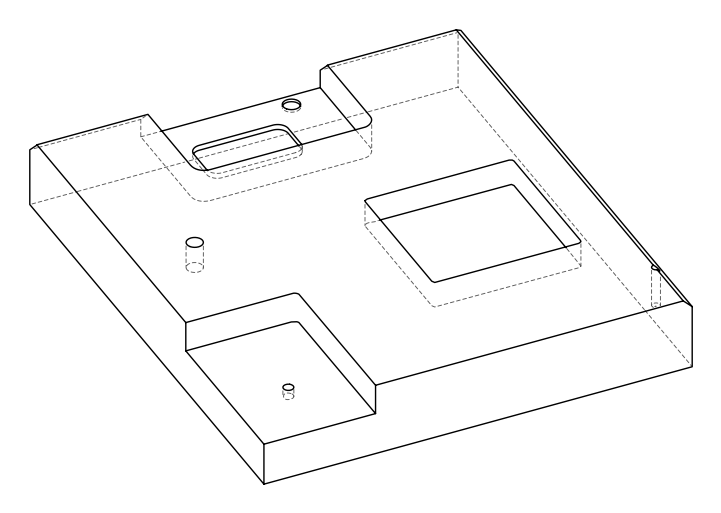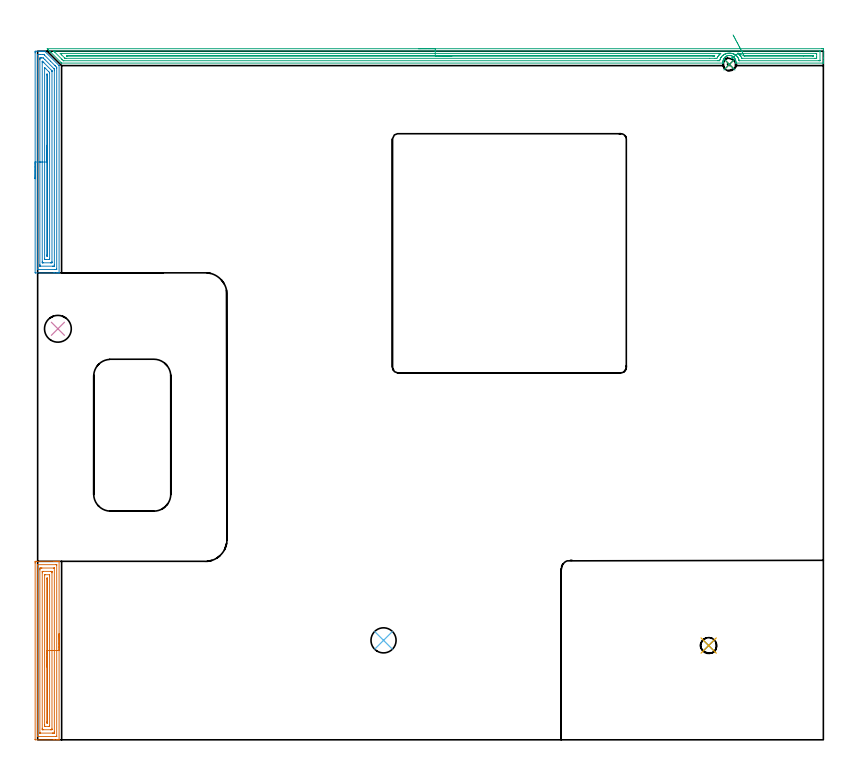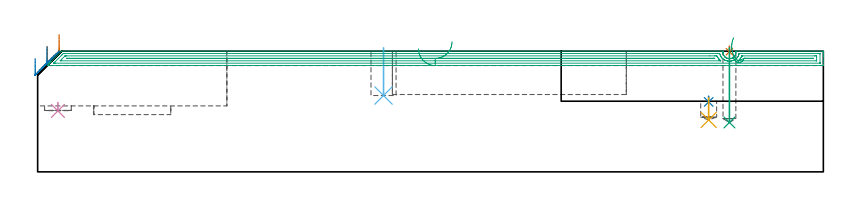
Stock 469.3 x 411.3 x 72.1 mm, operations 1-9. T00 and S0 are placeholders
(PLAN: 13 operations, 9 tool changes, 288 min)
(1 SPOT_DRILL | STEP1POCKET | NXT0321_9005460120000 | 0.03 min | 1 mm3)
(2 SPOT_DRILL_1 | STEP1POCKET_2 | NXT0321_9005460120000 | 0.03 min | 3255 mm3)
(3 DRILL_BLIND_HOLE_INTO_CENTER | STEP1POCKET | UGT0301_196 | 0.18 min | 1890 mm3)
(4 INDEXABLE_INSERT_DRILL_BLIND_HOLE_FROM_SOLID | STEP1POCKET_1 | NXT0302_003 | 0.03 min | 7122 mm3)
(5 DRILL_BLIND_HOLE_INTO_CENTER_1 | STEP1POCKET_2 | NXT0301_066 | 0.06 min | 754 mm3)
(6 INDEXABLE_INSERT_DRILL_BLIND_HOLE_FROM_SOLID_1 | STEP1POCKET_3 | UGT0302_001 | 0.12 min | 4670 mm3)
(7 AREA_MILL | FG_CHAMFER_SURFACE | UGT0205_001 | 5.29 min | 11621 mm3)
(8 AREA_MILL_1 | FG_CHAMFER_SURFACE_1 | UGT0205_001 | 6.4 min | 14263 mm3)
(9 AREA_MILL_2 | FG_CHAMFER_SURFACE_2 | UGT0205_001 | 14.88 min | 16879 mm3)
(10 MILL_CORNER_NOTCH_RECTANGULAR | CORNER_NOTCH_RECTANGULAR | NXT0201_013 | Follow Part, ap 2.5, ae 75% | 64.64 min | 498453 mm3)
(11 MILL_RECTANGULAR_POCKET | POCKET_RECTANGULAR_STRAIGHT | UGT0201_094 | Follow Part, ap 5, ae 75% | 6.07 min | 154843 mm3)
(12 MILL_RECTANGULAR_POCKET_1 | POCKET_RECTANGULAR_STRAIGHT_1 | NXT0201_008 | Follow Part, ap 1.5, ae 75% | 160.28 min | 516612 mm3)
(13 MILL_SLOT | SLOT_PARTIAL_RECTANGULAR | UGT0201_094 | Follow Part, ap 5, ae 75% | 29.99 min | 492776 mm3)
(TOOL NXT0321_9005460120000 | NC Spot Drill, 142deg, 12mm, Carbide, Uncoated | D12 PA142 FL30 Z2)
(TOOL UGT0301_196 | Twist Drill 7.7 mm | D7.7 PA118 FL73 Z2)
(TOOL NXT0302_003 | Index. Insert Drill 16mm [880-D1600L20-05] | D16 PA176 FL80 Z2)
(TOOL NXT0301_066 | Carbide Drill 9.5mm [860.1-0950-029A1-MM 2214] | D9.5 PA140 FL47 Z2)
(TOOL UGT0302_001 | Indexable Insert Drill 15mm | D15 PA180 FL50 Z2)
(TOOL UGT0205_001 | Chamfer Mill 20 x 3 x 45 deg. | D20 FL50 Z2)
(TOOL NXT0201_013 | ENDMILL 10mm | D10 FL30 Z4)
(TOOL UGT0201_094 | End mill 20 mm | D20 FL38 Z4)
(TOOL NXT0201_008 | ENDMILL 6mm [2P460-0600-NA 1630] | D6 FL26 Z6)
(OP 1 SPOT_DRILL)
G17 G21 G94 G90
T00 M6
G54
G17 G0 G90 X413.2 Y403.4 S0 M3
G43 Z82.1 H0
G94 G81 G98 Z71.769 F250. R75.1
G80
M5
M2
(OP 2 SPOT_DRILL_1)
G17 G21 G94 G90
T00 M6
G54
G17 G0 G90 X400.8 Y56.3 S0 M3
G43 Z82.1 H0
G94 G81 G98 Z41.791 F250. R45.2
G80
M5
M2
(OP 3 DRILL_BLIND_HOLE_INTO_CENTER)
G17 G21 G94 G90
T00 M6
G54
G17 G0 G90 X413.2 Y403.4 S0 M3
G43 Z82.1 H0
G94 G81 G98 Z29.5 F250. R74.1
G80
M5
M2
(OP 4 INDEXABLE_INSERT_DRILL_BLIND_HOLE_FROM_SOLID)
G17 G21 G94 G90
T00 M6
G54
G17 G0 G90 X12.1 Y245.5 S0 M3
G43 Z82.1 H1
G94 G81 G98 Z36.4 F250. R41.4
G80
M5
M2
(OP 5 DRILL_BLIND_HOLE_INTO_CENTER_1)
G17 G21 G94 G90
T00 M6
G54
G17 G0 G90 X400.8 Y56.3 S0 M3
G43 Z82.1 H1
G94 G81 G98 Z31. F250. R44.2
G80
M5
M2
(OP 6 INDEXABLE_INSERT_DRILL_BLIND_HOLE_FROM_SOLID_1)
G17 G21 G94 G90
T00 M6
G54
G17 G0 G90 X206.6 Y59.4 S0 M3
G43 Z82.1 H0
G94 G81 G98 Z45.6 F250. R74.1
G80
M5
M2
(OP 7 AREA_MILL)
G17 G21 G94 G90
T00 M6
G54
G17 G0 G90 X12.8 Y63.3 S1061 M3
G43 Z82.1 H0
G94 G1 Y63.262 Z81.228 F250.
Y63.148 Z80.363
Y62.959 Z79.512
Y62.697 Z78.68
Y62.363 Z77.874
Y61.96 Z77.1
Y61.492 Z76.364
Y60.96 Z75.672
Y60.371 Z75.029
Y59.728 Z74.44
Y59.036 Z73.908
Y58.3 Z73.44
Y57.526 Z73.037
Y56.72 Z72.703
Y55.888 Z72.441
Y55.037 Z72.252
Y54.172 Z72.138
Y53.3 Z72.1
Y0.167
X12.797 Y0.01 Z72.088
X12.777 Y0.008 Z72.068
X12.42 Y0. Z71.72
X12.067 Z71.366
X11.406 Z70.701
X10.19 Z69.487
X9.635 Z68.929
X-1.27 Y0.001 Z58.027
X-1.492 Y0.01 Z57.806
X-1.499 Y0.232 Z57.799
Y0.262
X-1.5 Y105.607 Z57.8
X-1.499 Y105.987 Z57.801
X-1.494 Y106.494 Z57.803
X-1.492 Y106.591 Z57.806
X-0.991 Y106.596 Z58.306
X-0.384 Y106.6 Z58.914
X9.635 Z68.929
X10.19 Z69.487
X10.52 Z69.817
X11.076 Z70.372
X11.406 Z70.701
X12.067 Z71.366
X12.421 Z71.72
X12.777 Y106.593 Z72.068
X12.797 Y106.59 Z72.088
X12.8 Y106.433 Z72.1
Y53.3
X11.386 Z70.686
X11.385 Y2.181 Z70.685
X11.384 Y2.072 Z70.684
X11.381 Y2.019 Z70.681
X11.38 Y2.013 Z70.68
X11.364 Y2.009 Z70.664
X11.312 Y2.005 Z70.612
X10.916 Y2.001 Z70.216
X0.289 Y2. Z59.589
X0.044 Y2.004 Z59.344
X-0.064 Y2.008 Z59.236
X-0.079 Y2.011 Z59.221
X-0.081 Y2.027 Z59.219
X-0.084 Y2.076 Z59.216
X-0.085 Y2.177 Z59.215
X-0.086 Y2.379 Z59.214
X-0.085 Y104.419 Z59.215
X-0.084 Y104.528 Z59.216
X-0.081 Y104.581 Z59.219
X-0.08 Y104.587 Z59.22
X-0.064 Y104.591 Z59.236
X-0.012 Y104.595 Z59.288
X0.384 Y104.6 Z59.684
X11.011 Z70.311
X11.256 Y104.596 Z70.556
X11.363 Y104.592 Z70.663
X11.379 Y104.589 Z70.679
X11.381 Y104.573 Z70.681
X11.384 Y104.524 Z70.684
X11.385 Y104.423 Z70.685
X11.386 Y104.221 Z70.686
Y53.3
X9.971 Z69.271
Y5.078
X9.97 Y4.74 Z69.27
X9.966 Y4.185 Z69.266
X9.965 Y4.025 Z69.265
X9.81 Y4.008 Z69.11
X9.635 Y4.004 Z68.935
X8.933 Y4. Z68.233
X8.749 Z68.049
X1.665 Y4.001 Z60.965
X1.482 Y4.005 Z60.782
X1.36 Y4.01 Z60.66
X1.334 Y4.016 Z60.634
X1.333 Y4.032 Z60.633
X1.331 Y4.072 Z60.631
X1.329 Y4.185 Z60.629
Y101.522
X1.33 Y101.86 Z60.63
X1.334 Y102.415 Z60.634
X1.336 Y102.575 Z60.636
X1.49 Y102.592 Z60.79
X1.665 Y102.596 Z60.965
X2.367 Y102.6 Z61.667
X2.551 Z61.851
X9.635 Y102.599 Z68.935
X9.818 Y102.595 Z69.118
X9.94 Y102.59 Z69.24
X9.966 Y102.584 Z69.266
X9.967 Y102.568 Z69.267
X9.969 Y102.528 Z69.269
X9.971 Y102.415 Z69.271
Y53.3
X8.557 Z67.857
Y6.864
X8.555 Y6.167 Z67.855
X8.553 Y6.065 Z67.853
X8.551 Y6.013 Z67.851
X8.506 Y6.01 Z67.806
X8.292 Y6.005 Z67.592
X7.864 Y6. Z67.164
X7.835 Z67.135
X3.407 Z62.707
X3. Y6.004 Z62.3
X2.796 Y6.008 Z62.096
X2.751 Y6.01 Z62.051
X2.749 Y6.044 Z62.049
X2.746 Y6.105 Z62.046
X2.743 Y6.67 Z62.043
Y6.864
Y99.736
X2.745 Y100.433 Z62.045
X2.747 Y100.535 Z62.047
X2.749 Y100.587 Z62.049
X2.794 Y100.59 Z62.094
X3.008 Y100.595 Z62.308
X3.436 Y100.6 Z62.736
X3.465 Z62.765
X7.893 Z67.193
X8.3 Y100.596 Z67.6
X8.504 Y100.592 Z67.804
X8.548 Y100.59 Z67.848
X8.551 Y100.556 Z67.851
X8.554 Y100.495 Z67.854
X8.557 Y99.93 Z67.857
Y99.736
Y53.3
X7.143 Z66.443
X7.142 Y8.485 Z66.442
X7.14 Y8.318 Z66.44
X7.132 Y8.01 Z66.432
X6.978 Y8.005 Z66.278
X6.736 Y8.001 Z66.036
X4.322 Z63.622
X4.23 Y8.002 Z63.53
X4.174 Y8.006 Z63.474
X4.164 Y8.009 Z63.464
X4.161 Y8.057 Z63.461
X4.159 Y8.151 Z63.459
X4.157 Y8.816 Z63.457
X4.158 Y98.115 Z63.458
X4.16 Y98.282 Z63.46
X4.168 Y98.59 Z63.468
X4.322 Y98.595 Z63.622
X4.564 Y98.599 Z63.864
X6.978 Z66.278
X7.07 Y98.598 Z66.37
X7.126 Y98.594 Z66.426
X7.136 Y98.591 Z66.436
X7.139 Y98.543 Z66.439
X7.141 Y98.449 Z66.441
X7.143 Y98.116 Z66.443
Y97.95
Y53.3
X5.729 Z65.029
Y10.803
X5.727 Y10.436 Z65.027
X5.724 Y10.137 Z65.024
X5.722 Y10.032 Z65.022
X5.632 Y10.008 Z64.932
X5.584 Y10.01 Z64.884
X5.578 Y10.062 Z64.878
X5.573 Y10.436 Z64.873
X5.572 Y10.595 Z64.872
Y96.164
X5.574 Y96.323 Z64.874
X5.578 Y96.515 Z64.878
X5.582 Y96.59 Z64.882
X5.665 Y96.595 Z64.965
X5.716 Y96.59 Z65.016
X5.722 Y96.538 Z65.022
X5.726 Y96.164 Z65.026
X5.728 Y95.797 Z65.028
X5.729 Y53.3 Z65.029
Y52.428 Z65.067
Y51.564 Z65.181
Y50.712 Z65.37
Y49.88 Z65.632
Y49.074 Z65.966
Y48.3 Z66.369
Y47.564 Z66.837
Y46.872 Z67.368
Y46.229 Z67.958
Y45.64 Z68.601
Y45.108 Z69.293
Y44.64 Z70.029
Y44.237 Z70.803
Y43.903 Z71.609
Y43.641 Z72.441
Y43.452 Z73.292
Y43.338 Z74.157
Y43.3 Z75.029
G0 Z82.1
M5
M2
(OP 8 AREA_MILL_1)
G17 G21 G94 G90
T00 M6
G54
G17 G0 G90 X-1.5 Y335.1 S1061 M3
G43 Z82.1 H0
Z67.8
G94 G1 Y335.138 Z66.928 F250.
Y335.252 Z66.064
Y335.441 Z65.212
Y335.703 Z64.38
Y336.037 Z63.574
Y336.44 Z62.8
Y336.908 Z62.064
Y337.44 Z61.372
Y338.029 Z60.729
Y338.672 Z60.14
Y339.364 Z59.609
Y340.1 Z59.14
Y340.874 Z58.737
Y341.68 Z58.403
Y342.512 Z58.141
Y343.364 Z57.952
Y344.228 Z57.838
Y345.1 Z57.8
Y410.315
X-1.499 Y410.695 Z57.801
X-1.494 Y411.201 Z57.803
X-1.491 Y411.292 Z57.805
X-0.991 Y411.3 Z58.304
X0.78 Z60.074
X1.349 Z60.646
X1.665 Z60.961
X2.235 Z61.531
X2.551 Z61.846
X3.182 Z62.482
X3.879 Z63.178
X4.007 Y411.299 Z63.306
X4.21 Y411.29 Z63.505
X4.322 Y411.179 Z63.62
X4.36 Y411.141 Z63.658
X12.734 Y402.767 Z72.032
X12.785 Y402.713 Z72.084
X12.793 Y402.695 Z72.092
X12.8 Y402.663 Z72.1
Y279.059
X12.797 Y278.91 Z72.088
X12.778 Y278.907 Z72.069
X12.437 Y278.9 Z71.737
X12.038 Z71.337
X11.406 Z70.701
X10.205 Z69.502
X9.635 Z68.929
X-1.217 Z58.08
X-1.277 Y278.901 Z58.02
X-1.492 Y278.91 Z57.806
X-1.499 Y279.125 Z57.799
X-1.5 Y345.1 Z57.8
X-0.086 Z59.214
Y408.91
X-0.084 Y409.128 Z59.216
X-0.081 Y409.236 Z59.219
X-0.079 Y409.282 Z59.221
X0.006 Y409.29 Z59.306
X0.395 Y409.298 Z59.695
X0.78 Y409.299 Z60.08
X1.278 Y409.3 Z60.578
X3.049 Z62.349
X3.436 Y409.299 Z62.736
X3.565 Y409.298 Z62.865
X3.668 Y409.294 Z62.968
X3.735 Y409.29 Z63.035
X3.783 Y409.255 Z63.083
X4.139 Y408.91 Z63.439
X7.71 Y405.34 Z67.01
X10.388 Y402.663 Z69.688
X10.52 Y402.53 Z69.82
X11.273 Y401.77 Z70.573
X11.379 Y401.656 Z70.679
X11.381 Y401.552 Z70.681
X11.384 Y401.334 Z70.684
X11.386 Y400.898 Z70.686
Y281.29
X11.384 Y281.072 Z70.684
X11.381 Y280.964 Z70.681
X11.379 Y280.918 Z70.679
X11.294 Y280.91 Z70.594
X10.905 Y280.902 Z70.205
X10.52 Y280.901 Z69.82
X10.022 Y280.9 Z69.322
X0.281 Z59.581
X0.043 Y280.903 Z59.343
X-0.058 Y280.907 Z59.242
X-0.075 Y280.909 Z59.225
X-0.079 Y280.921 Z59.221
X-0.082 Y280.969 Z59.218
X-0.084 Y281.069 Z59.216
X-0.086 Y281.27 Z59.214
Y345.1
X1.328 Z60.628
X1.329 Y406.232 Z60.629
X1.33 Y406.571 Z60.63
X1.334 Y407.125 Z60.634
X1.336 Y407.285 Z60.636
X1.496 Y407.295 Z60.796
X1.665 Y407.298 Z60.965
X2.377 Y407.299 Z61.677
X2.551 Y407.298 Z61.851
X3.272 Y407.29 Z62.572
X3.436 Y407.158 Z62.736
X3.474 Y407.125 Z62.774
X4.322 Y406.279 Z63.622
X9.722 Y400.878 Z69.022
X9.811 Y400.784 Z69.111
X9.965 Y400.618 Z69.265
X9.967 Y400.543 Z69.267
X9.97 Y399.985 Z69.27
X9.971 Y399.646 Z69.271
Y283.968
X9.97 Y283.629 Z69.27
X9.966 Y283.075 Z69.266
X9.964 Y282.915 Z69.264
X9.804 Y282.905 Z69.104
X9.635 Y282.902 Z68.935
X8.923 Y282.9 Z68.223
X1.665 Y282.901 Z60.965
X1.491 Y282.903 Z60.791
X1.376 Y282.907 Z60.676
X1.338 Y282.91 Z60.638
X1.335 Y282.924 Z60.635
X1.332 Y282.962 Z60.632
X1.33 Y283.075 Z60.63
X1.329 Y283.414 Z60.629
X1.328 Y283.968 Z60.628
Y345.1
X2.743 Z62.043
Y404.448
X2.747 Y405.142 Z62.047
X2.75 Y405.245 Z62.05
X2.755 Y405.29 Z62.055
X2.801 Z62.101
X2.859 Y405.28 Z62.159
X2.997 Y405.148 Z62.297
X3.172 Y404.977 Z62.472
X3.436 Y404.715 Z62.736
X3.704 Y404.448 Z63.004
X8.164 Y399.985 Z67.464
X8.47 Y399.671 Z67.77
X8.551 Y399.587 Z67.851
X8.553 Y399.548 Z67.853
X8.555 Y399.461 Z67.855
X8.557 Y399.287 Z67.857
Y399.093
Y285.752
X8.553 Y285.058 Z67.853
X8.55 Y284.955 Z67.85
X8.545 Y284.91 Z67.845
X8.498 Y284.908 Z67.798
X8.287 Y284.904 Z67.587
X7.864 Y284.9 Z67.164
X7.824 Z67.124
X3.396 Z62.696
X3.002 Y284.904 Z62.302
X2.805 Y284.908 Z62.105
X2.759 Y284.91 Z62.059
X2.75 Y284.936 Z62.05
X2.748 Y284.997 Z62.048
X2.743 Y285.558 Z62.043
Y345.1
X4.157 Z63.457
X4.158 Y401.043 Z63.458
X4.159 Y401.21 Z63.459
X4.164 Y401.523 Z63.464
X4.322 Y401.371 Z63.622
X4.823 Y400.878 Z64.123
X6.609 Y399.093 Z65.909
X6.978 Y398.72 Z66.278
X7.105 Y398.588 Z66.405
X7.134 Y398.556 Z66.434
X7.138 Y398.477 Z66.438
X7.141 Y398.366 Z66.441
X7.142 Y398.2 Z66.442
X7.143 Y398.034 Z66.443
Y287.537
X7.142 Y287.373 Z66.442
X7.138 Y287.205 Z66.438
X7.13 Y286.91 Z66.43
X6.978 Y286.906 Z66.278
X6.724 Y286.901 Z66.024
X4.954 Y286.9 Z64.254
X4.322 Y286.901 Z63.622
X4.231 Y286.903 Z63.531
X4.177 Y286.907 Z63.477
X4.167 Y286.909 Z63.467
X4.164 Y286.945 Z63.464
X4.161 Y287.039 Z63.461
X4.158 Y287.371 Z63.458
X4.157 Y287.537 Z63.457
Y345.1
X5.571 Z64.871
X5.572 Y397.308 Z64.872
X5.574 Y397.467 Z64.874
X5.577 Y397.546 Z64.877
X5.583 Y397.657 Z64.883
X5.646 Y397.595 Z64.946
X5.716 Y397.524 Z65.016
X5.724 Y397.387 Z65.024
X5.726 Y397.308 Z65.026
X5.728 Y396.941 Z65.028
X5.729 Y396.782 Z65.029
Y289.689
X5.727 Y289.322 Z65.027
X5.724 Y289.032 Z65.024
X5.722 Y288.923 Z65.022
X5.619 Y288.907 Z64.919
X5.583 Y288.91 Z64.883
X5.578 Y288.948 Z64.878
X5.573 Y289.322 Z64.873
X5.572 Y289.481 Z64.872
X5.571 Y345.1 Z64.871
Y345.972 Z64.909
Y346.836 Z65.023
Y347.688 Z65.212
Y348.52 Z65.474
Y349.326 Z65.808
Y350.1 Z66.211
Y350.836 Z66.68
Y351.528 Z67.211
Y352.171 Z67.8
Y352.76 Z68.443
Y353.292 Z69.135
Y353.76 Z69.871
Y354.163 Z70.645
Y354.497 Z71.451
Y354.759 Z72.283
Y354.948 Z73.135
Y355.062 Z74.
Y355.1 Z74.871
G0 Z82.1
M5
M2
(OP 9 AREA_MILL_2)
G17 G21 G94 G90
T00 M6
G54
G17 G0 G90 X227.5 Y412.8 S1061 M3
G43 Z82.1 H0
Z73.5
G94 G1 X227.538 Z72.628 F250.
X227.652 Z71.764
X227.841 Z70.912
X228.103 Z70.08
X228.437 Z69.274
X228.84 Z68.5
X229.308 Z67.764
X229.84 Z67.072
X230.429 Z66.429
X231.072 Z65.84
X231.764 Z65.308
X232.5 Z64.84
X233.274 Z64.437
X234.08 Z64.103
X234.912 Z63.841
X235.764 Z63.652
X236.628 Z63.538
X237.5 Z63.5
X468.299
X468.669 Y412.799 Z63.501
X469.036 Y412.797 Z63.502
X469.29 Y412.793 Z63.505
X469.3 Y412.438 Z63.86
Y407.187 Z69.107
Y405.797 Z70.499
Y405.437 Z70.858
Y404.497 Z71.802
X469.297 Y404.346 Z71.946
X469.29 Y404.202 Z72.089
X469.116 Y404.2 Z72.1
X417.248
X417.003 Y404.204 Z72.09
X417.006 Y404.315 Z71.98
X417.01 Y404.393 Z71.902
X417.021 Y404.562 Z71.733
X417.035 Y404.763 Z71.533
X417.031 Y404.988 Z71.309
X417.026 Y405.211 Z71.086
X416.994 Y405.437 Z70.859
X416.962 Y405.661 Z70.635
X416.941 Y405.738 Z70.559
X416.844 Y406.106 Z70.193
X416.728 Y406.435 Z69.864
X416.583 Y406.722 Z69.577
X416.417 Y407. Z69.299
X416.354 Y407.083 Z69.216
X416.275 Y407.187 Z69.11
X416.143 Y407.363 Z68.935
X415.91 Y407.62 Z68.68
X415.834 Y407.702 Z68.596
X415.758 Y407.771 Z68.526
X415.727 Y407.8 Z68.497
X415.615 Y407.892 Z68.404
X415.373 Y408.062 Z68.236
X415.286 Y408.124 Z68.175
X414.94 Y408.326 Z67.971
X414.723 Y408.43 Z67.869
X414.5 Y408.514 Z67.785
X414.119 Y408.624 Z67.673
X414.046 Y408.645 Z67.652
X413.838 Y408.68 Z67.62
X413.601 Y408.719 Z67.581
X413.469 Y408.725 Z67.575
X413.391 Y408.728 Z67.57
X413.224 Y408.733 Z67.554
X413.17 Y408.737
X413.152 Y408.738
X413.118 Y408.735 Z67.555
X412.866 Y408.72 Z67.58
X412.703 Y408.708 Z67.592
X412.33 Y408.635 Z67.663
X412.258 Y408.622 Z67.678
X411.803 Y408.478 Z67.821
X411.752 Y408.457 Z67.842
X411.581 Y408.388 Z67.911
X411.364 Y408.279 Z68.019
X411.069 Y408.095 Z68.204
X410.791 Y407.894 Z68.406
X410.655 Y407.771 Z68.525
X410.541 Y407.672 Z68.627
X410.47 Y407.609 Z68.69
X410.215 Y407.314 Z68.986
X409.984 Y407. Z69.3
X409.843 Y406.75 Z69.55
X409.762 Y406.605 Z69.694
X409.577 Y406.196 Z70.104
X409.559 Y406.14 Z70.159
X409.549 Y406.106 Z70.194
X409.441 Y405.673 Z70.622
X409.438 Y405.661 Z70.635
X409.406 Y405.437 Z70.858
X409.374 Y405.211 Z71.086
X409.365 Y404.79 Z71.51
Y404.765 Z71.535
X409.384 Y404.499 Z71.801
X409.394 Y404.357 Z71.936
X409.397 Y404.315 Z71.978
X409.402 Y404.203 Z72.089
X409.2 Y404.2 Z72.1
X14.379
X14.305 Y404.204 Z72.09
X14.26 Y404.242 Z72.054
X13.961 Y404.538 Z71.761
X7.944 Y410.555 Z65.743
X7.81 Y410.688 Z65.608
X7.672 Y410.827 Z65.471
X7.516 Y410.983 Z65.315
X7.372 Y411.125 Z65.17
X7.225 Y411.274 Z65.024
X7.087 Y411.411 Z64.886
X6.935 Y411.563 Z64.732
X6.778 Y411.721 Z64.577
X6.659 Y411.84 Z64.458
X6.497 Y412. Z64.294
X6.331 Y412.168 Z64.13
X6.231 Y412.268 Z64.03
X5.884 Y412.615 Z63.683
X5.801 Y412.697 Z63.599
X5.709 Y412.789 Z63.503
X5.789 Y412.796 Z63.501
X5.835 Y412.799
X237.5 Y412.8 Z63.5
Y411.386 Z64.914
X467.062 Y411.385 Z64.915
X467.239 Y411.382 Z64.918
X467.281 Y411.379 Z64.921
X467.291 Y411.376 Z64.924
X467.294 Y411.363 Z64.937
X467.297 Y411.328 Z64.972
X467.3 Y411.153 Z65.147
Y405.902 Z70.398
X467.297 Y405.765 Z70.535
X467.293 Y405.656 Z70.644
X467.29 Y405.625 Z70.675
X467.279 Y405.621 Z70.679
X467.237 Y405.619 Z70.681
X466.881 Y405.615 Z70.685
X466.7 Y405.614 Z70.686
X419.303 Y405.615 Z70.685
X419.07 Y405.617 Z70.683
X419.012 Y405.619 Z70.681
X418.99 Y405.621 Z70.679
X418.983 Y405.644 Z70.656
X418.967 Y405.708 Z70.592
X418.9 Y406.009 Z70.291
X418.814 Y406.312 Z69.988
X418.76 Y406.487 Z69.813
X418.59 Y406.943 Z69.357
X418.461 Y407.187 Z69.113
X418.309 Y407.463 Z68.837
X417.871 Y408.062 Z68.238
X417.696 Y408.261 Z68.039
X417.358 Y408.61 Z67.69
X417.178 Y408.767 Z67.533
X416.955 Y408.938 Z67.362
X416.801 Y409.046 Z67.254
X416.463 Y409.269 Z67.031
X416.064 Y409.489 Z66.811
X415.907 Y409.564 Z66.736
X415.734 Y409.642 Z66.658
X415.277 Y409.813 Z66.487
X415.013 Y409.893 Z66.407
X414.897 Y409.926 Z66.374
X414.647 Y409.988 Z66.312
X414.452 Y410.024 Z66.276
X414.119 Y410.079 Z66.221
X413.806 Y410.119 Z66.181
X413.224 Y410.148 Z66.152
X412.892 Y410.138 Z66.162
X412.33 Y410.091 Z66.209
X412.089 Y410.048 Z66.252
X411.791 Y409.991 Z66.309
X411.436 Y409.904 Z66.396
X411.362 Y409.884 Z66.416
X411.132 Y409.813 Z66.487
X410.701 Y409.657 Z66.643
X410.634 Y409.631 Z66.669
X410.541 Y409.588 Z66.712
X410.102 Y409.368 Z66.932
X409.647 Y409.083 Z67.217
X409.561 Y409.022 Z67.278
X409.449 Y408.938 Z67.362
X409.071 Y408.626 Z67.674
X408.753 Y408.322 Z67.978
X408.63 Y408.183 Z68.117
X408.529 Y408.062 Z68.238
X408.244 Y407.685 Z68.615
X408.122 Y407.498 Z68.802
X407.939 Y407.187 Z69.113
X407.911 Y407.136 Z69.164
X407.859 Y407.036 Z69.264
X407.641 Y406.525 Z69.775
X407.579 Y406.312 Z69.988
X407.402 Y405.621 Z70.679
X407.321 Y405.619 Z70.681
X406.964 Y405.616 Z70.684
X406.783 Y405.615 Z70.685
X406.07 Y405.614 Z70.686
X15.63 Y405.615 Z70.685
X15.452 Y405.616 Z70.684
X15.364 Y405.619 Z70.681
X15.345 Y405.621 Z70.679
X15.324 Y405.637 Z70.663
X15.274 Y405.679 Z70.621
X14.637 Y406.312 Z69.988
X14.379 Y406.57 Z69.73
X10.263 Y410.688 Z65.612
X9.908 Y411.045 Z65.255
X9.634 Y411.328 Z64.972
X9.594 Y411.379 Z64.921
X9.688 Y411.381 Z64.919
X9.908 Y411.384 Z64.916
X10.089 Y411.385 Z64.915
X10.802 Y411.386 Z64.914
X237.5
Y409.972 Z66.328
X406.964 Y409.971 Z66.329
X407.698 Y409.97 Z66.33
X407.859 Y409.968 Z66.332
X408.002 Y409.965 Z66.335
X407.862 Y409.813 Z66.487
X407.86 Y409.811 Z66.489
X407.39 Y409.397 Z66.903
X406.964 Y408.975 Z67.325
X406.947 Y408.955 Z67.345
X406.932 Y408.938 Z67.362
X406.56 Y408.458 Z67.842
X406.288 Y408.062 Z68.238
X406.207 Y407.928 Z68.372
X406.07 Y407.689 Z68.611
X405.757 Y407.05 Z69.25
X405.5 Y407.035 Z69.265
X405.336 Y407.031 Z69.269
X405.176 Y407.03 Z69.27
X404.444 Y407.028 Z69.272
X401.419
X17.062 Y407.029 Z69.271
X16.9 Y407.03 Z69.27
X16.575 Y407.034 Z69.266
X16.373 Y407.038 Z69.262
X16.321 Y407.086 Z69.214
X16.213 Y407.187 Z69.113
X14.379 Y409.02 Z67.28
X13.591 Y409.813 Z66.487
X13.485 Y409.925 Z66.375
X13.465 Y409.965 Z66.335
X14.379 Y409.971 Z66.329
X237.5 Y409.972 Z66.328
Y408.557 Z67.743
X404.282 Y408.556 Z67.744
X404.34 Y408.555 Z67.745
X404.377 Y408.551 Z67.749
X404.388 Y408.548 Z67.752
X404.384 Y408.537 Z67.763
X404.367 Y408.501 Z67.799
X404.346 Y408.468 Z67.832
X404.333 Y408.451 Z67.849
X404.282 Y408.449 Z67.851
X403.891 Y408.445 Z67.855
X403.505 Y408.443 Z67.857
X403.387
X17.956
X17.564 Y408.446 Z67.854
X17.452 Y408.45 Z67.85
X17.407 Y408.454 Z67.846
X17.356 Y408.504 Z67.796
X17.314 Y408.546 Z67.754
X17.393 Y408.552 Z67.748
X17.453 Y408.555 Z67.745
X17.839 Y408.557 Z67.743
X17.956
X237.5
X238.372 Z67.781
X239.236 Z67.895
X240.088 Z68.083
X240.92 Z68.346
X241.726 Z68.68
X242.5 Z69.082
X243.236 Z69.551
X243.928 Z70.082
X244.571 Z70.672
X245.16 Z71.315
X245.692 Z72.007
X246.16 Z72.743
X246.563 Z73.516
X246.897 Z74.322
X247.159 Z75.154
X247.348 Z76.006
X247.462 Z76.871
X247.5 Z77.743
G0 Z82.1
X415.717 Y407.937
Z80.077
G1 X415.383 Y407.68 Z79.313
X415.103 Y407.465 Z78.516
X414.879 Y407.292 Z77.69
X414.713 Y407.164 Z76.843
X414.607 Y407.082 Z75.982
X414.56 Y407.046 Z75.111
X414.573 Y407.056 Z74.239
X414.647 Y407.113 Z73.372
X414.78 Y407.216 Z72.515
X414.972 Y407.363 Z71.677
X415.22 Y407.555 Z70.863
X415.525 Y407.789 Z70.08
X415.882 Y408.064 Z69.333
X416.289 Y408.378 Z68.628
X416.744 Y408.728 Z67.971
X417.242 Y409.112 Z67.366
X417.78 Y409.526 Z66.819
X418.353 Y409.968 Z66.332
X418.355 Y409.969 Z66.331
X418.373 Y409.97 Z66.33
X418.428 Y409.971 Z66.329
X418.59 Y409.972 Z66.328
X464.93 Y409.971 Z66.329
X465.092 Y409.969 Z66.331
X465.254 Y409.966 Z66.334
X465.29 Y409.964 Z66.336
X465.294 Y409.934 Z66.366
X465.297 Y409.88 Z66.42
X465.299 Y409.813 Z66.487
X465.3 Y409.609 Z66.691
Y407.859 Z68.441
X465.296 Y407.187 Z69.113
X465.293 Y407.086 Z69.214
X465.29 Y407.041 Z69.259
X465.248 Y407.035 Z69.265
X465.092 Y407.033 Z69.267
X464.36 Y407.029 Z69.271
X464.198
X421.11
X420.785 Y407.031 Z69.269
X420.693 Y407.033 Z69.267
X420.642 Y407.036 Z69.264
X420.636 Y407.045 Z69.255
X420.611 Y407.095 Z69.205
X420.568 Y407.187 Z69.113
X420.378 Y407.602 Z68.698
X420.112 Y408.062 Z68.238
X419.852 Y408.428 Z67.872
X419.682 Y408.665 Z67.635
X419.484 Y408.916 Z67.384
X419.465 Y408.938 Z67.362
X419.303 Y409.115 Z67.185
X419.043 Y409.372 Z66.928
X418.785 Y409.622 Z66.678
X418.59 Y409.779 Z66.521
X418.47 Y409.872 Z66.428
X418.356 Y409.964 Z66.336
X418.353 Y409.968 Z66.332
X422.013 Y408.549 Z67.751
X422.051 Y408.551 Z67.749
X422.167 Y408.554 Z67.746
X422.556 Y408.557 Z67.743
X462.915
X462.974 Y408.556 Z67.744
X463.091 Y408.554 Z67.746
X463.29 Y408.547 Z67.753
X463.291 Y408.5 Z67.8
X463.29 Y408.453 Z67.847
X463.091 Y408.446 Z67.854
X462.974 Y408.444 Z67.856
X457.545 Y408.443 Z67.857
X422.284
X422.167 Y408.445 Z67.855
X422.109 Y408.447 Z67.853
X422.075 Y408.449 Z67.851
X422.06 Y408.466 Z67.834
X422.038 Y408.502 Z67.798
X422.013 Y408.549 Z67.751
X421.694 Y409.148 Z67.203
X421.354 Y409.787 Z66.716
X420.996 Y410.461 Z66.294
X420.622 Y411.165 Z65.94
X420.234 Y411.893 Z65.657
X419.837 Y412.641 Z65.446
X419.432 Y413.402 Z65.311
X419.023 Y414.17 Z65.251
X418.614 Y414.94 Z65.267
X418.207 Y415.706 Z65.359
X417.805 Y416.462 Z65.526
X417.411 Y417.202 Z65.768
X417.029 Y417.921 Z66.081
X416.661 Y418.613 Z66.464
X416.31 Y419.273 Z66.914
X415.979 Y419.896 Z67.428
X415.67 Y420.476 Z68.001
X415.386 Y421.011 Z68.629
G0 Z82.1
M5
M2
